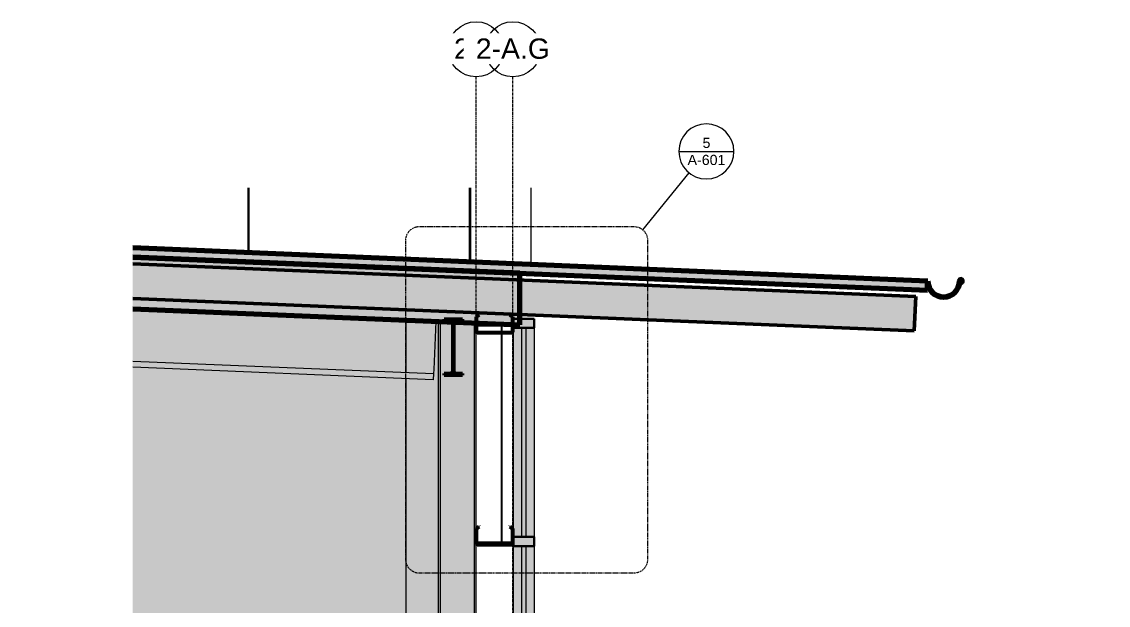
# Model space of a CAD drawing. Header units: inches. Extents: x 22688 to 23349, y -62 to 513.
# Drawn here: x 22688.3 to 22925, y 83.1 to 210.2 of the extents above; entities that cross this region are included whole.
import ezdxf

# ---------------------------------------------------------------- set-up
doc = ezdxf.new("R2010")
doc.units = ezdxf.units.IN
doc.header["$MEASUREMENT"] = 0
for name, pattern in [('Dash Dot 3_16_', [0.3125, 0.1875, -0.0625, 0, -0.0625]), ('Grid Line 1_2_', [0.875, 0.5, -0.125, 0.125, -0.125]), ('Grid Line 1_2__2_', [0.875, 0.5, -0.125, 0.125, -0.125])]:
    doc.linetypes.add(name, pattern=pattern)
for name, color, linetype, lineweight in [('A-ANNO-SYMB', 150, 'Continuous', 9), ('A-CLNG', 13, 'Continuous', 18), ('A-CLNG-PATT', 13, 'Continuous', 70), ('A-FLOR-LEVL', 51, 'Continuous', 9), ('A-GLAZ-CURT', 52, 'Continuous', 9), ('A-GLAZ-CWMG', 51, 'Continuous', 9), ('A-ROOF', 132, 'Continuous', 18), ('A-ROOF-MCUT', 132, 'Continuous', 70), ('A-ROOF-OTLN', 132, 'Continuous', 9), ('A-WALL-PATT', 111, 'Continuous', 18), ('I-WALL', 2, 'Continuous', 18), ('L-SITE-WALL', 31, 'Continuous', 18), ('S-BEAM', 12, 'Continuous', 9), ('S-COLS', 52, 'Continuous', 9), ('S-GRID', 1, 'Continuous', 9), ('S-GRID-IDEN', 1, 'Continuous', 9)]:
    doc.layers.add(name, color=color, linetype=linetype, lineweight=lineweight)
doc.styles.add('Arial', font='arial.ttf', dxfattribs={"height": 2.950599})
doc.styles.add('Arial_1', font='arial.ttf', dxfattribs={"height": 2.212949})
doc.styles.add('Arial_2', font='arial.ttf', dxfattribs={"height": 4.425898})
pattern_1 = [(45, (22007.282, 102), (-2.375879, 2.375879), []), (45, (22007.282, 105.6), (-2.375879, 2.375879), [])]
pattern_2 = [(0, (22785.99, 0.75), (-193, 193), [48, -145]), (90, (22785.99, 0.75), (-193, 1e-14), [96.25, -96.75]), (180, (22833.99, 97), (-193, 193), [48, -145]), (90, (22833.99, 0.75), (-193, 1e-14), [96.25, -96.75]), (180, (22833.99, 97.25), (-193, 193), [48, -145]), (90, (22833.99, 97.25), (-193, 1e-14), [96.25, -96.75]), (0, (22785.99, 193.5), (-193, 193), [48, -145]), (90, (22785.99, 97.25), (-193, 1e-14), [96.25, -96.75]), (0, (22834.24, 48.75), (-193, 193), [48, -145]), (90, (22834.24, 0.5), (-193, 1e-14), [48.25, -144.75]), (90, (22882.24, 0.5), (-193, 1e-14), [48.25, -144.75]), (0, (22834.24, 145.25), (-193, 193), [48, -145]), (90, (22834.24, 49), (-193, 1e-14), [96.25, -96.75]), (180, (22882.24, 49), (-193, 193), [48, -145]), (90, (22882.24, 49), (-193, 1e-14), [96.25, -96.75]), (90, (22834.24, 145.5), (-193, 1e-14), [48, -145]), (180, (22882.24, 145.5), (-193, 193), [48, -145]), (90, (22882.24, 145.5), (-193, 1e-14), [48, -145]), (0, (22882.49, 0.75), (-193, 193), [48, -145]), (90, (22882.49, 0.75), (-193, 1e-14), [96.25, -96.75]), (180, (22930.49, 97), (-193, 193), [48, -145]), (90, (22930.49, 0.75), (-193, 1e-14), [96.25, -96.75]), (180, (22930.49, 97.25), (-193, 193), [48, -145]), (90, (22930.49, 97.25), (-193, 1e-14), [96.25, -96.75]), (180, (22930.49, 193.5), (-193, 193), [48, -145]), (90, (22882.49, 97.25), (-193, 1e-14), [96.25, -96.75]), (0, (22930.74, 48.75), (-193, 193), [48, -145]), (90, (22930.74, 0.5), (-193, 1e-14), [48.25, -144.75]), (90, (22978.74, 0.5), (-193, 1e-14), [48.25, -144.75]), (0, (22930.74, 145.25), (-193, 193), [48, -145]), (90, (22930.74, 49), (-193, 1e-14), [96.25, -96.75]), (180, (22978.74, 49), (-193, 193), [48, -145]), (90, (22978.74, 49), (-193, 1e-14), [96.25, -96.75]), (90, (22930.74, 145.5), (-193, 1e-14), [48, -145]), (180, (22978.74, 145.5), (-193, 193), [48, -145]), (90, (22978.74, 145.5), (-193, 1e-14), [48, -145])]

# ---------------------------------------------------------------- blocks, each defined once
blk = doc.blocks.new('Level - Level Head - Circle-2773-Section 1 - Callout 2')
at = {"layer": 'A-FLOR-LEVL'}
h = blk.add_hatch(color=256, dxfattribs=at)
edge = h.paths.add_edge_path(flags=0)
edge.add_line((22921.98, 0), (22918.98, 0))
edge.add_arc((22921.98, 0), 3, 90, 180, ccw=False)
edge.add_line((22921.98, 3), (22921.98, 0))
h = blk.add_hatch(color=256, dxfattribs=at)
edge = h.paths.add_edge_path(flags=0)
edge.add_line((22921.98, -3), (22921.98, 0))
edge.add_line((22921.98, 0), (22924.98, 0))
edge.add_arc((22921.98, 0), 3, 270, 360, ccw=False)
at = {"layer": 'A-FLOR-LEVL', "color": 250}
blk.add_circle((22921.98, 0), 3, dxfattribs=at)
blk = doc.blocks.new('Locker Rooms and Restrooms_rvt-1-Section 1 - Callout 2')
at = {"layer": 'I-WALL'}
h = blk.add_hatch(color=254, dxfattribs=at)
h.paths.add_polyline_path([(22787.41, 144), (22795.19, 144), (22795.19, 144.25), (22787.41, 144.57), (22787.41, 144.18)], flags=0)
h.paths.add_polyline_path([(22795.3, 144), (22795.43, 144), (22795.43, 144.24), (22795.3, 144.24), (22795.3, 144.18)], flags=0)
at = {"color": 90, "lineweight": 5}
blk.add_blockref('Level - Level Head - Circle-2773-Section 1 - Callout 2', (0, 0), dxfattribs=at)
at = {"layer": 'A-FLOR-LEVL', "insert": (22916.14, 3.73), "char_height": 2.951, "width": 15.876, "attachment_point": 3, "line_spacing_factor": 0.938532, "style": 'Arial', "bg_fill": 3, "box_fill_scale": 1.25, "bg_fill_color": 0, "bg_fill_transparency": 0}
blk.add_mtext('Level 1', dxfattribs=at)
at = {"layer": 'A-FLOR-LEVL', "insert": (22916.29, -0.78), "char_height": 2.951, "width": 12.492, "attachment_point": 3, "line_spacing_factor": 0.938532, "style": 'Arial', "bg_fill": 3, "box_fill_scale": 1.25, "bg_fill_color": 0, "bg_fill_transparency": 0}
blk.add_mtext('0\' - 0"', dxfattribs=at)
at = {"layer": 'A-FLOR-LEVL', "linetype": 'Grid Line 1_2__2_'}
blk.add_line((22688.33, 0), (22918.98, 0), dxfattribs=at)
blk = doc.blocks.new('W-Wide Flange-Column - B2_F-1278758-Section 1 - Callout 2')
at = {"layer": 'S-COLS'}
for points in [[(22779.49, 0), (22779.49, 144.9), (22779.05, 144.92), (22779.05, 0)], [(22780.18, 0), (22780.18, 144.87), (22779.49, 144.9), (22779.49, 0), (22780, 0)], [(22786.18, 0), (22786.18, 144.62), (22782.48, 144.78), (22782.46, 144.75), (22782.42, 144.55), (22782.42, 134.1), (22782.46, 133.9), (22782.57, 133.73), (22782.74, 133.62), (22782.95, 133.58), (22784.31, 133.58), (22784.31, 133.23), (22780.3, 133.23), (22780.3, 133.58), (22781.66, 133.58), (22781.86, 133.62), (22782.03, 133.73), (22782.15, 133.9), (22782.19, 134.1), (22782.19, 144.55), (22782.15, 144.75), (22782.12, 144.79), (22780.18, 144.87), (22780.18, 0)], [(22786.18, 0), (22786.87, 0), (22786.87, 144.59), (22786.18, 144.62), (22786.18, 4.51)], [(22787.3, 0), (22787.3, 144.58), (22786.87, 144.59), (22786.87, 0)]]:
    blk.add_hatch(color=256, dxfattribs=at).paths.add_polyline_path(points, flags=0)
for p, q in [((22779.05, 144.92), (22779.05, 0)), ((22779.49, 144.9), (22779.49, 0)), ((22786.87, 144.59), (22786.87, 0)), ((22787.3, 99.82), (22787.3, 142.63)), ((22787.3, 0), (22787.3, 96.51))]:
    blk.add_line(p, q, dxfattribs=at)
blk = doc.blocks.new('W-Wide Flange - 1_-3_ deep-1341322-Section 1 - Callout 2')
at = {"layer": 'S-BEAM'}
for points in [[(22778.05, 134.46), (22778.49, 144.94), (22772.05, 145.21), (22772.05, 134.71), (22778.04, 134.46)], [(22777.96, 132.21), (22778.01, 133.57), (22712.51, 136.3), (22712.51, 134.94), (22758.08, 133.04)], [(22778.01, 133.57), (22778.04, 134.46), (22772.05, 134.71), (22772.05, 133.82)]]:
    blk.add_hatch(color=256, dxfattribs=at).paths.add_polyline_path(points, flags=0)
for p, q in [((22778.49, 144.94), (22778.05, 134.46)), ((22712.51, 136.3), (22778.01, 133.57)), ((22777.96, 132.21), (22712.51, 134.94)), ((22778.01, 133.57), (22777.96, 132.21)), ((22778.05, 134.46), (22778.01, 133.57))]:
    blk.add_line(p, q, dxfattribs=at)
blk = doc.blocks.new('Girt_C - 8_D-1253506-Section 1 - Callout 2')
at = {"layer": 'S-BEAM'}
h = blk.add_hatch(dxfattribs=at)
h.set_pattern_fill('FP_1', color=256, style=0, pattern_type=2)
h.set_pattern_definition(pattern_1)
h.paths.add_polyline_path([(22795.12, 96.32), (22795.25, 96.38), (22795.3, 96.51), (22795.3, 99.82), (22794.73, 100.3), (22794.66, 100.22), (22795.19, 99.77), (22795.19, 96.5), (22795.17, 96.45), (22795.12, 96.43), (22787.49, 96.43), (22787.44, 96.45), (22787.41, 96.5), (22787.41, 99.77), (22787.95, 100.22), (22787.88, 100.3), (22787.3, 99.82), (22787.3, 96.51), (22787.36, 96.38), (22787.49, 96.32)], flags=0)
at = {"layer": 'S-BEAM', "lineweight": 50}
for p, q in [((22787.88, 100.3), (22787.3, 99.82)), ((22787.3, 99.82), (22787.3, 96.51)), ((22787.41, 99.77), (22787.95, 100.22)), ((22787.41, 96.5), (22787.41, 99.77)), ((22787.95, 100.22), (22787.88, 100.3)), ((22794.73, 100.3), (22794.66, 100.22)), ((22794.66, 100.22), (22795.19, 99.77)), ((22795.3, 99.82), (22794.73, 100.3)), ((22795.19, 99.77), (22795.19, 96.5)), ((22795.3, 96.51), (22795.3, 99.82)), ((22795.12, 96.43), (22787.49, 96.43)), ((22787.49, 96.32), (22795.12, 96.32))]:
    blk.add_line(p, q, dxfattribs=at)
for centre, radius, start, end in [((22787.49, 96.51), 0.187, 180, 270), ((22787.49, 96.51), 0.0782, 183.0424, 270), ((22795.12, 96.51), 0.188, 270, 0), ((22795.12, 96.51), 0.0782, 270, 357.8773)]:
    blk.add_arc(centre, radius, start, end, dxfattribs=at)
blk = doc.blocks.new('System Panel - Exterior Glazing-827433-Section 1 - Callout 2')
at = {"layer": 'A-GLAZ-CURT', "transparency": 33554649}
blk.add_hatch(color=256, dxfattribs=at).paths.add_polyline_path([(22797.18, 2), (22798.18, 2), (22798.18, 96), (22797.18, 96), (22797.18, 4.51)], flags=0)
at = {"layer": 'A-GLAZ-CURT', "lineweight": 18}
for p, q in [((22797.18, 96), (22797.18, 2)), ((22798.18, 96), (22797.18, 96)), ((22798.18, 2), (22798.18, 96)), ((22797.18, 2), (22798.18, 2))]:
    blk.add_line(p, q, dxfattribs=at)
at = {"layer": 'A-GLAZ-CURT'}
for p, q in [((22797.18, 96), (22797.18, 2)), ((22798.18, 96), (22797.18, 96)), ((22798.18, 2), (22798.18, 96)), ((22797.18, 2), (22798.18, 2))]:
    blk.add_line(p, q, dxfattribs=at)
blk = doc.blocks.new('System Panel - Exterior Glazing-1142338-Section 1 - Callout 2')
at = {"layer": 'A-GLAZ-CURT', "transparency": 33554649}
blk.add_hatch(color=256, dxfattribs=at).paths.add_polyline_path([(22797.18, 98), (22798.18, 98), (22798.18, 143.5), (22797.18, 143.5), (22797.18, 101.35)], flags=0)
at = {"layer": 'A-GLAZ-CURT', "lineweight": 18}
for p, q in [((22797.18, 143.5), (22797.18, 98)), ((22798.18, 143.5), (22797.18, 143.5)), ((22798.18, 98), (22798.18, 143.5)), ((22797.18, 98), (22798.18, 98))]:
    blk.add_line(p, q, dxfattribs=at)
at = {"layer": 'A-GLAZ-CURT'}
for p, q in [((22797.18, 143.5), (22797.18, 98)), ((22798.18, 143.5), (22797.18, 143.5)), ((22798.18, 98), (22798.18, 143.5)), ((22797.18, 98), (22798.18, 98))]:
    blk.add_line(p, q, dxfattribs=at)
blk = doc.blocks.new('Rectangular Mullion - Exterior 2_ x 4_5_-769201-Section 1 - Callout 2')
at = {"layer": 'A-GLAZ-CWMG'}
blk.add_hatch(color=256, dxfattribs=at).paths.add_polyline_path([(22795.43, 143.5), (22799.93, 143.5), (22799.93, 145.5), (22795.43, 145.5)], flags=0)
at = {"layer": 'A-GLAZ-CWMG', "lineweight": 30}
for p, q in [((22795.43, 145.5), (22795.43, 143.5)), ((22799.93, 145.5), (22795.43, 145.5)), ((22799.93, 143.5), (22799.93, 145.5)), ((22795.43, 143.5), (22799.93, 143.5))]:
    blk.add_line(p, q, dxfattribs=at)
blk = doc.blocks.new('Rectangular Mullion - Exterior 2_ x 4_5_-769423-Section 1 - Callout 2')
at = {"layer": 'A-GLAZ-CWMG'}
blk.add_hatch(color=256, dxfattribs=at).paths.add_polyline_path([(22795.43, 96), (22799.93, 96), (22799.93, 98), (22795.43, 98)], flags=0)
at = {"layer": 'A-GLAZ-CWMG', "lineweight": 30}
for p, q in [((22795.43, 98), (22795.43, 96)), ((22799.93, 98), (22795.43, 98)), ((22799.93, 96), (22799.93, 98)), ((22795.43, 96), (22799.93, 96))]:
    blk.add_line(p, q, dxfattribs=at)
blk = doc.blocks.new('Rectangular Mullion - Exterior 2_ x 4_5_-1115231-Section 1 - Callout 2')
at = {"layer": 'A-GLAZ-CWMG'}
h = blk.add_hatch(color=256, dxfattribs=at)
h.paths.add_polyline_path([(22797.18, 2), (22797.18, 96), (22795.43, 96), (22795.43, 2)], flags=0)
h.paths.add_polyline_path([(22798.18, 2), (22799.93, 2), (22799.93, 96), (22798.18, 96), (22798.18, 4.51)], flags=0)
blk.add_hatch(color=256, dxfattribs=at).paths.add_polyline_path([(22798.18, 2), (22798.18, 96), (22797.18, 96), (22797.18, 2)], flags=0)
for p, q in [((22795.43, 96), (22797.18, 96)), ((22795.43, 2), (22795.43, 96)), ((22797.18, 96), (22798.18, 96)), ((22798.18, 96), (22799.93, 96)), ((22799.93, 96), (22799.93, 2)), ((22797.18, 2), (22795.43, 2)), ((22798.18, 2), (22797.18, 2)), ((22799.93, 2), (22798.18, 2))]:
    blk.add_line(p, q, dxfattribs=at)
blk = doc.blocks.new('Rectangular Mullion - Exterior 2_ x 4_5_-1142334-Section 1 - Callout 2')
at = {"layer": 'A-GLAZ-CWMG'}
h = blk.add_hatch(color=256, dxfattribs=at)
h.paths.add_polyline_path([(22797.18, 98), (22797.18, 143.5), (22795.43, 143.5), (22795.43, 98)], flags=0)
h.paths.add_polyline_path([(22798.18, 98), (22799.93, 98), (22799.93, 143.5), (22798.18, 143.5), (22798.18, 101.35)], flags=0)
blk.add_hatch(color=256, dxfattribs=at).paths.add_polyline_path([(22798.18, 98), (22798.18, 143.5), (22797.18, 143.5), (22797.18, 98)], flags=0)
for p, q in [((22795.43, 143.5), (22797.18, 143.5)), ((22795.43, 98), (22795.43, 143.5)), ((22797.18, 143.5), (22798.18, 143.5)), ((22798.18, 143.5), (22799.93, 143.5)), ((22799.93, 143.5), (22799.93, 98)), ((22797.18, 98), (22795.43, 98)), ((22798.18, 98), (22797.18, 98)), ((22799.93, 98), (22798.18, 98))]:
    blk.add_line(p, q, dxfattribs=at)
blk = doc.blocks.new('W-Wide Flange - W12X19-1278585-Section 1 - Callout 2')
at = {"layer": 'S-BEAM'}
h = blk.add_hatch(dxfattribs=at)
h.set_pattern_fill('FP_1', color=256, style=0, pattern_type=2)
h.set_pattern_definition(pattern_1)
h.paths.add_polyline_path([(22780.3, 133.23), (22784.31, 133.23), (22784.31, 133.58), (22782.95, 133.58), (22782.74, 133.62), (22782.57, 133.73), (22782.46, 133.9), (22782.42, 134.1), (22782.42, 144.55), (22782.46, 144.75), (22782.57, 144.92), (22782.74, 145.04), (22782.95, 145.08), (22784.31, 145.08), (22784.31, 145.43), (22780.3, 145.43), (22780.3, 145.08), (22781.66, 145.08), (22781.86, 145.04), (22782.03, 144.92), (22782.15, 144.75), (22782.19, 144.55), (22782.19, 134.1), (22782.15, 133.9), (22782.03, 133.73), (22781.86, 133.62), (22781.66, 133.58), (22780.3, 133.58)], flags=0)
at = {"layer": 'S-BEAM', "lineweight": 50}
for p, q in [((22784.31, 145.43), (22780.3, 145.43)), ((22780.3, 145.43), (22780.3, 145.08)), ((22780.3, 145.08), (22781.66, 145.08)), ((22782.19, 144.55), (22782.19, 134.1)), ((22782.42, 134.1), (22782.42, 144.55)), ((22782.95, 145.08), (22784.31, 145.08)), ((22784.31, 145.08), (22784.31, 145.43)), ((22781.66, 133.58), (22780.3, 133.58)), ((22780.3, 133.58), (22780.3, 133.23)), ((22780.3, 133.23), (22784.31, 133.23)), ((22784.31, 133.58), (22782.95, 133.58)), ((22784.31, 133.23), (22784.31, 133.58))]:
    blk.add_line(p, q, dxfattribs=at)
for centre, start, end in [((22781.66, 144.55), 0, 90), ((22782.95, 144.55), 90, 180), ((22781.66, 134.1), 270, 0), ((22782.95, 134.1), 180, 270)]:
    blk.add_arc(centre, 0.525, start, end, dxfattribs=at)
blk = doc.blocks.new('Dimension Lumber - 5_5 x 7_5 Glulam-1166127-Section 1 - Callout 2')
at = {"layer": 'S-BEAM'}
blk.add_hatch(color=256, dxfattribs=at).paths.add_polyline_path([(22882.73, 142.86), (22883.04, 150.35), (22712.51, 157.46), (22712.51, 149.95), (22849.23, 144.25)], flags=0)
at = {"layer": 'S-BEAM', "lineweight": 50}
for p, q in [((22883.04, 150.35), (22712.51, 157.46)), ((22712.51, 149.95), (22882.73, 142.86)), ((22882.73, 142.86), (22883.04, 150.35))]:
    blk.add_line(p, q, dxfattribs=at)
blk = doc.blocks.new('Girt_C - 8_D-1253543-Section 1 - Callout 2')
at = {"layer": 'S-BEAM'}
blk.add_hatch(color=256, dxfattribs=at).paths.add_polyline_path([(22795.12, 142.44), (22795.25, 142.49), (22795.3, 142.63), (22795.3, 145.94), (22794.73, 146.42), (22794.66, 146.34), (22795.19, 145.89), (22795.19, 142.62), (22795.17, 142.57), (22795.12, 142.55), (22787.49, 142.55), (22787.44, 142.57), (22787.41, 142.62), (22787.41, 145.89), (22787.95, 146.34), (22787.88, 146.42), (22787.3, 145.94), (22787.3, 142.63), (22787.36, 142.49), (22787.49, 142.44), (22792.26, 142.44)], flags=0)
at = {"layer": 'S-BEAM', "lineweight": 50}
for p, q in [((22787.88, 146.42), (22787.3, 145.94)), ((22787.3, 145.94), (22787.3, 142.63)), ((22787.41, 145.89), (22787.95, 146.34)), ((22787.41, 142.62), (22787.41, 145.89)), ((22787.95, 146.34), (22787.88, 146.42)), ((22794.73, 146.42), (22794.66, 146.34)), ((22794.66, 146.34), (22795.19, 145.89)), ((22795.3, 145.94), (22794.73, 146.42)), ((22795.19, 145.89), (22795.19, 142.62)), ((22795.3, 142.63), (22795.3, 145.94)), ((22795.12, 142.55), (22787.49, 142.55)), ((22787.49, 142.44), (22795.12, 142.44))]:
    blk.add_line(p, q, dxfattribs=at)
for centre, radius, start, end in [((22787.49, 142.63), 0.187, 180, 270), ((22787.49, 142.63), 0.0782, 183.0424, 270), ((22795.12, 142.63), 0.188, 270, 0), ((22795.12, 142.63), 0.0782, 270, 357.8773)]:
    blk.add_arc(centre, radius, start, end, dxfattribs=at)
blk = doc.blocks.new('Detail View - Callout Head-19020-Section 1 - Callout 2')
at = {"layer": 'A-ANNO-SYMB'}
blk.add_line((22831.44, 181.94), (22843.44, 181.94), dxfattribs=at)
for start, end in [(0, 180), (180, 360)]:
    blk.add_arc((22837.44, 181.94), 6, start, end, dxfattribs=at)
blk = doc.blocks.new('Grid - Grid Head - Circle-14747-Section 1 - Callout 2')
at = {"layer": 'S-GRID-IDEN'}
blk.add_circle((22787.3, 204.17), 6, dxfattribs=at)

msp = doc.modelspace()

# ---------------------------------------------------------------- hatches: boundary and pattern name
at = {"layer": 'A-CLNG-PATT', "lineweight": 9}
h = msp.add_hatch(dxfattribs=at)
h.set_pattern_fill('FP_5', color=256, style=0, pattern_type=2)
h.set_pattern_definition([(161.57, (22007.402, 102.12), (-0.9603837, -0.00039918), [0, -6.83, 0.758, 0]), (18.43, (22007.162, 102.12), (-0.9603837, 0.00039918), [0, -6.83, 0.758, 0]), (108.43, (22007.402, 102.12), (0.47951018, -2.4005264), [2.276, -5.312]), (71.57, (22007.162, 102.12), (0.47951018, 2.4005264), [2.276, -5.312])])
h.paths.add_polyline_path([(22796.80281, 144.18034), (22796.80281, 155.4401), (22712.50852, 158.95236), (22712.50852, 147.6926), (22792.26127, 144.36957)], flags=0)
at = {"layer": 'A-ROOF'}
msp.add_hatch(color=256, dxfattribs=at).paths.add_polyline_path([(22885.61531, 151.72656), (22885.61531, 153.72829), (22712.50852, 160.94108), (22712.50852, 158.93934), (22883.40727, 151.81856)], flags=0)
at = {"layer": 'A-ROOF-OTLN'}
msp.add_hatch(color=256, dxfattribs=at).paths.add_polyline_path([(22889.11531, 150.22829), (22889.72308, 150.28147), (22890.31238, 150.43937), (22890.86531, 150.69721), (22891.36507, 151.04714), (22891.79647, 151.47854), (22892.1464, 151.97829), (22892.40423, 152.53122), (22892.56214, 153.12053), (22892.61531, 153.72829), (22892.66756, 153.87898), (22892.80188, 153.96497), (22892.9606, 153.94935), (22893.07558, 153.83882), (22893.09745, 153.68084), (22893.01682, 153.54323), (22892.86831, 153.48508), (22892.71568, 153.53135), (22892.67105, 153.48672), (22892.82113, 153.42471), (22892.98181, 153.44825), (22893.1096, 153.55566), (22893.16359, 153.7032), (22893.13347, 153.86278), (22893.02593, 153.98445), (22892.87127, 154.03394), (22892.71307, 153.9973), (22892.59591, 153.88486), (22892.55281, 153.72829), (22892.50059, 153.13138), (22892.3455, 152.5526), (22892.09227, 152.00954), (22891.74859, 151.51871), (22891.32489, 151.09502), (22890.83406, 150.75133), (22890.291, 150.4981), (22889.71223, 150.34302), (22889.1039, 150.29179), (22888.51839, 150.34302), (22887.93962, 150.4981), (22887.39656, 150.75133), (22886.90573, 151.09502), (22886.48203, 151.51871), (22886.13835, 152.00954), (22885.88512, 152.5526), (22885.73003, 153.13138), (22885.67781, 153.72829), (22885.61531, 153.72829), (22885.66848, 153.12053), (22885.82639, 152.53122), (22886.08422, 151.97829), (22886.43415, 151.47854), (22886.86555, 151.04714), (22887.36531, 150.69721), (22887.91824, 150.43937), (22888.50754, 150.28147), (22889.1039, 150.22929)], flags=0)
h = msp.add_hatch(color=256, dxfattribs=at)
h.paths.add_polyline_path([(22889.11531, 150.29079), (22889.72308, 150.34593), (22889.90564, 150.39484), (22889.51199, 150.34302)], flags=0)
h.paths.add_polyline_path([(22889.11531, 150.29079), (22888.32498, 150.39484), (22888.56904, 150.33859), (22889.1039, 150.29179)], flags=0)
h.paths.add_polyline_path([(22888.31061, 150.33424), (22888.11517, 150.3866), (22888.20944, 150.34755)], flags=0)
h.paths.add_polyline_path([(22889.92001, 150.33424), (22890.02118, 150.34755), (22890.08145, 150.37749), (22889.95401, 150.34335)], flags=0)
h.paths.add_polyline_path([(22890.09759, 150.44628), (22890.31238, 150.50807), (22890.70339, 150.69721), (22890.22271, 150.4981)], flags=0)
h.paths.add_polyline_path([(22888.13303, 150.44628), (22887.39656, 150.75133), (22887.93962, 150.4981)], flags=0)
h.paths.add_polyline_path([(22887.39656, 150.75133), (22886.76414, 151.23661), (22886.94738, 151.06585), (22887.36531, 150.77321)], flags=0)
h.paths.add_polyline_path([(22890.83406, 150.75133), (22891.36507, 151.13519), (22891.46648, 151.23661), (22890.86531, 150.77531)], flags=0)
h.paths.add_polyline_path([(22886.72139, 151.1913), (22886.57832, 151.33437), (22886.64044, 151.25342)], flags=0)
h.paths.add_polyline_path([(22891.50923, 151.1913), (22891.59018, 151.25342), (22891.62741, 151.30948), (22891.58077, 151.26284)], flags=0)
h.paths.add_polyline_path([(22892.09227, 152.00954), (22892.3455, 152.5526), (22892.39733, 152.74602), (22892.1464, 152.14022)], flags=0)
h.paths.add_polyline_path([(22891.607, 151.37712), (22891.74859, 151.51871), (22892.06829, 151.97829), (22891.68482, 151.47854)], flags=0)
h.paths.add_polyline_path([(22886.13835, 152.00954), (22885.83329, 152.74602), (22885.9066, 152.50652), (22886.08422, 152.12562)], flags=0)
h.paths.add_polyline_path([(22886.62362, 151.37712), (22886.16023, 151.97829), (22886.52221, 151.47854)], flags=0)
h.paths.add_polyline_path([(22885.77362, 152.72816), (22885.73003, 152.85688), (22885.73457, 152.82243)], flags=0)
h.paths.add_polyline_path([(22892.457, 152.72816), (22892.50059, 152.85688), (22892.50026, 152.88959), (22892.476, 152.79906)], flags=0)
h.paths.add_polyline_path([(22892.44876, 152.93796), (22892.50059, 153.13138), (22892.53008, 153.55566), (22892.4728, 153.12053)], flags=0)
h.paths.add_polyline_path([(22885.78186, 152.93796), (22885.67781, 153.72829), (22885.73294, 153.12053)], flags=0)
h.paths.add_polyline_path([(22892.89141, 153.42414), (22892.89142, 153.435), (22892.86831, 153.42462)], flags=0)
h.paths.add_polyline_path([(22892.98831, 153.45354), (22893.03616, 153.47911), (22893.02398, 153.48254), (22893.01682, 153.47672)], flags=0)
h.paths.add_polyline_path([(22893.11113, 153.55984), (22893.13544, 153.59791), (22893.12403, 153.59509)], flags=0)
h.paths.add_polyline_path([(22893.16174, 153.713), (22893.16359, 153.75136), (22893.15612, 153.74279)], flags=0)
h.paths.add_polyline_path([(22893.12724, 153.86983), (22893.11407, 153.89673), (22893.11136, 153.8878)], flags=0)
h.paths.add_polyline_path([(22893.01805, 153.98697), (22892.9606, 154.01408), (22892.92552, 154.02682), (22892.92299, 154.01739), (22893.00061, 153.99255)], flags=0)
at = {"layer": 'A-WALL-PATT', "lineweight": 9}
h = msp.add_hatch(dxfattribs=at)
h.set_pattern_fill('FP_4', color=256, style=0, pattern_type=2)
h.set_pattern_definition(pattern_2)
h.paths.add_polyline_path([(22797.17781, 157.6209), (22797.17781, 173.98369), (22712.50852, 173.98369), (22712.50852, 161.13311), (22796.80281, 157.63646)], flags=0)
h = msp.add_hatch(dxfattribs=at)
h.set_pattern_fill('FP_4', color=256, style=0, pattern_type=2)
h.set_pattern_definition(pattern_2)
h.paths.add_polyline_path([(22799.17781, 157.5), (22799.17781, 173.98369), (22797.17781, 173.98369), (22797.17781, 157.5)], flags=0)
h = msp.add_hatch(dxfattribs=at)
h.set_pattern_fill('FP_2', color=256, style=0, pattern_type=2)
h.set_pattern_definition([(90, (22639.43, -191.25), (-193, -193), [48, -145]), (180, (22639.43, -191.25), (-2e-14, -193), [96.25, -96.75]), (270, (22543.18, -143.25), (-193, -193), [48, -145]), (180, (22639.43, -143.25), (-2e-14, -193), [96.25, -96.75]), (270, (22542.93, -143.25), (-193, -193), [48, -145]), (180, (22542.93, -143.25), (-2e-14, -193), [96.25, -96.75]), (90, (22446.68, -191.25), (-193, -193), [48, -145]), (180, (22542.93, -191.25), (-2e-14, -193), [96.25, -96.75]), (90, (22591.43, -143), (-193, -193), [48, -145]), (180, (22639.68, -143), (-2e-14, -193), [48.25, -144.75]), (180, (22639.68, -95), (-2e-14, -193), [48.25, -144.75]), (90, (22494.93, -143), (-193, -193), [48, -145]), (180, (22591.18, -143), (-2e-14, -193), [96.25, -96.75]), (270, (22591.18, -95), (-193, -193), [48, -145]), (180, (22591.18, -95), (-2e-14, -193), [96.25, -96.75]), (180, (22494.68, -143), (-2e-14, -193), [48, -145]), (270, (22494.68, -95), (-193, -193), [48, -145]), (180, (22494.68, -95), (-2e-14, -193), [48, -145]), (90, (22639.43, -94.75), (-193, -193), [48, -145]), (180, (22639.43, -94.75), (-2e-14, -193), [96.25, -96.75]), (270, (22543.18, -46.75), (-193, -193), [48, -145]), (180, (22639.43, -46.75), (-2e-14, -193), [96.25, -96.75]), (270, (22542.93, -46.75), (-193, -193), [48, -145]), (180, (22542.93, -46.75), (-2e-14, -193), [96.25, -96.75]), (270, (22446.68, -46.75), (-193, -193), [48, -145]), (180, (22542.93, -94.75), (-2e-14, -193), [96.25, -96.75]), (90, (22591.43, -46.5), (-193, -193), [48, -145]), (180, (22639.68, -46.5), (-2e-14, -193), [48.25, -144.75]), (180, (22639.68, 1.5), (-2e-14, -193), [48.25, -144.75]), (90, (22494.93, -46.5), (-193, -193), [48, -145]), (180, (22591.18, -46.5), (-2e-14, -193), [96.25, -96.75]), (270, (22591.18, 1.5), (-193, -193), [48, -145]), (180, (22591.18, 1.5), (-2e-14, -193), [96.25, -96.75]), (180, (22494.68, -46.5), (-2e-14, -193), [48, -145]), (270, (22494.68, 1.5), (-193, -193), [48, -145]), (180, (22494.68, 1.5), (-2e-14, -193), [48, -145])])
h.paths.add_polyline_path([(22797.05281, 146.25), (22797.05281, 146.42708), (22796.80281, 146.4375), (22796.80281, 146.25), (22796.90554, 146.25)], flags=0)
h.paths.add_polyline_path([(22797.05281, 153.93359), (22797.05281, 155.41666), (22796.80281, 155.42708), (22796.80281, 153.94401)], flags=0)
h.paths.add_polyline_path([(22797.05281, 157.4184), (22797.05281, 157.62609), (22712.50852, 161.13311), (22712.50852, 160.94108), (22796.80281, 157.42882)], flags=0)
h = msp.add_hatch(dxfattribs=at)
h.set_pattern_fill('FP_3', color=256, style=0, pattern_type=2)
h.set_pattern_definition([(90, (22744.33, 241.5), (-193, -193), [48, -145]), (180, (22744.33, 241.5), (-2e-14, -193), [96.25, -96.75]), (270, (22648.08, 289.5), (-193, -193), [48, -145]), (180, (22744.33, 289.5), (-2e-14, -193), [96.25, -96.75]), (270, (22647.83, 289.5), (-193, -193), [48, -145]), (180, (22647.83, 289.5), (-2e-14, -193), [96.25, -96.75]), (90, (22551.58, 241.5), (-193, -193), [48, -145]), (180, (22647.83, 241.5), (-2e-14, -193), [96.25, -96.75]), (90, (22696.33, 289.75), (-193, -193), [48, -145]), (180, (22744.58, 289.75), (-2e-14, -193), [48.25, -144.75]), (180, (22744.58, 337.75), (-2e-14, -193), [48.25, -144.75]), (90, (22599.83, 289.75), (-193, -193), [48, -145]), (180, (22696.08, 289.75), (-2e-14, -193), [96.25, -96.75]), (270, (22696.08, 337.75), (-193, -193), [48, -145]), (180, (22696.08, 337.75), (-2e-14, -193), [96.25, -96.75]), (180, (22599.58, 289.75), (-2e-14, -193), [48, -145]), (270, (22599.58, 337.75), (-193, -193), [48, -145]), (180, (22599.58, 337.75), (-2e-14, -193), [48, -145]), (90, (22744.33, 338), (-193, -193), [48, -145]), (180, (22744.33, 338), (-2e-14, -193), [96.25, -96.75]), (270, (22648.08, 386), (-193, -193), [48, -145]), (180, (22744.33, 386), (-2e-14, -193), [96.25, -96.75]), (270, (22647.83, 386), (-193, -193), [48, -145]), (180, (22647.83, 386), (-2e-14, -193), [96.25, -96.75]), (270, (22551.58, 386), (-193, -193), [48, -145]), (180, (22647.83, 338), (-2e-14, -193), [96.25, -96.75]), (90, (22696.33, 386.25), (-193, -193), [48, -145]), (180, (22744.58, 386.25), (-2e-14, -193), [48.25, -144.75]), (180, (22744.58, 434.25), (-2e-14, -193), [48.25, -144.75]), (90, (22599.83, 386.25), (-193, -193), [48, -145]), (180, (22696.08, 386.25), (-2e-14, -193), [96.25, -96.75]), (270, (22696.08, 434.25), (-193, -193), [48, -145]), (180, (22696.08, 434.25), (-2e-14, -193), [96.25, -96.75]), (180, (22599.58, 386.25), (-2e-14, -193), [48, -145]), (270, (22599.58, 434.25), (-193, -193), [48, -145]), (180, (22599.58, 434.25), (-2e-14, -193), [48, -145])])
h.paths.add_polyline_path([(22790.80281, 0), (22795.42781, 0), (22795.42781, 144), (22795.30281, 144), (22795.30162, 142.62213), (22795.24789, 142.49242), (22795.11531, 142.4375), (22787.49025, 142.43752), (22787.35773, 142.49242), (22787.30281, 142.6209), (22787.30281, 99.82031), (22787.87843, 100.30332), (22787.94874, 100.21953), (22787.41219, 99.76931), (22787.41219, 96.50372), (22787.43646, 96.45114), (22787.49031, 96.42969), (22795.11534, 96.42969), (22795.16957, 96.45156), (22795.19344, 96.50781), (22795.19344, 99.76931), (22794.65797, 100.21862), (22794.72828, 100.3024), (22795.30281, 99.82031), (22795.30162, 96.50494), (22795.24789, 96.37523), (22795.11531, 96.32031), (22787.49025, 96.32034), (22787.35773, 96.37523), (22787.30281, 96.50372), (22787.30281, 0)], flags=0)
h.paths.add_polyline_path([(22792.26127, 142.54688), (22795.11534, 142.54688), (22795.16957, 142.56875), (22795.19344, 142.625), (22795.19344, 144), (22787.41219, 144), (22787.41219, 142.6209), (22787.43646, 142.56832), (22787.49031, 142.54688)], flags=0)
at = {"layer": 'I-WALL', "lineweight": 5}
h = msp.add_hatch(color=256, dxfattribs=at)
h.paths.add_polyline_path([(22772.05281, 0), (22772.05281, 132.45573), (22712.50852, 134.93675), (22712.50852, 0), (22758.08152, 0)], flags=0)
h.paths.add_polyline_path([(22772.05281, 133.81691), (22772.05281, 145.21159), (22712.50852, 147.6926), (22712.50852, 136.29793), (22760.11106, 134.31449)], flags=0)
msp.add_hatch(color=256, dxfattribs=at).paths.add_polyline_path([(22779.05281, 0), (22779.05281, 144.91992), (22778.48752, 144.94348), (22777.95695, 132.20973), (22772.05281, 132.45573), (22772.05281, 0)], flags=0)

# ---------------------------------------------------------------- linework, layer by layer
at = {"layer": 'A-ANNO-SYMB'}
msp.add_line((22823.59463, 164.85438), (22833.66175, 177.27526), dxfattribs=at)
at = {"layer": 'A-ANNO-SYMB', "linetype": 'Dash Dot 3_16_'}
for p, q in [((22821.70566, 165.52375), (22774.90438, 165.52375)), ((22771.90438, 162.52375), (22771.90438, 93.18534)), ((22824.70566, 93.18534), (22824.70566, 162.52375)), ((22774.90438, 90.18534), (22821.70566, 90.18534))]:
    msp.add_line(p, q, dxfattribs=at)
for centre, start, end in [((22774.90438, 162.52375), 90, 180), ((22821.70566, 162.52375), 0, 90), ((22774.90438, 93.18534), 180, 270), ((22821.70566, 93.18534), 270, 0)]:
    msp.add_arc(centre, 3, start, end, dxfattribs=at)
at = {"layer": 'A-CLNG', "lineweight": 70}
for p, q in [((22796.80281, 155.4401), (22712.50852, 158.95236)), ((22796.80281, 144.18034), (22796.80281, 155.4401)), ((22712.50852, 147.6926), (22796.80281, 144.18034))]:
    msp.add_line(p, q, dxfattribs=at)
at = {"layer": 'A-ROOF', "lineweight": 70}
for p, q in [((22885.61531, 153.72829), (22712.50852, 160.94108)), ((22712.50852, 158.93934), (22885.61531, 151.72656)), ((22885.61531, 151.72656), (22885.61531, 153.72829))]:
    msp.add_line(p, q, dxfattribs=at)
at = {"layer": 'A-ROOF-MCUT'}
for p, q in [((22885.67781, 153.72829), (22885.61531, 153.72829)), ((22892.71568, 153.53135), (22892.67105, 153.48672))]:
    msp.add_line(p, q, dxfattribs=at)
for centre, radius, start, end in [((22892.85871, 153.72829), 0.3059, 232.1590092, 180), ((22892.85871, 153.72829), 0.2434, 234.0109671, 180), ((22889.11531, 153.72829), 3.5, 180, 360), ((22889.11531, 153.72829), 3.4375, 180, 0)]:
    msp.add_arc(centre, radius, start, end, dxfattribs=at)
at = {"layer": 'A-ROOF-OTLN'}
for centre, radius, start, end in [((22892.85871, 153.72829), 0.3059, 88.8448897, 180), ((22892.85871, 153.72829), 0.3059, 58.3546444, 85.8701952), ((22892.85871, 153.72829), 0.3059, 27.7847766, 55.0500019), ((22892.85871, 153.72829), 0.3059, 357.1090072, 24.3742326), ((22889.11531, 153.72829), 3.4375, 180, 193.3248448), ((22889.11531, 153.72829), 3.5, 193.3248448, 196.6751552), ((22889.11531, 153.72829), 3.4375, 196.6751552, 223.3248448), ((22889.11531, 153.72829), 3.4375, 316.6751552, 343.3248448), ((22889.11531, 153.72829), 3.4375, 346.6751552, 0), ((22889.11531, 153.72829), 3.5, 343.3248448, 346.6751552), ((22892.85871, 153.72829), 0.3059, 232.1590092, 323.3141194), ((22892.85871, 153.72829), 0.3059, 326.288814, 353.8043647), ((22889.11531, 153.72829), 3.5, 223.3248448, 226.6751552), ((22889.11531, 153.72829), 3.4375, 226.6751552, 253.3248448), ((22889.11531, 153.72829), 3.5, 253.3248448, 256.6751552), ((22889.11531, 153.72829), 3.4375, 256.6751552, 283.3248448), ((22889.11531, 153.72829), 3.5, 283.3248448, 286.6751552), ((22889.11531, 153.72829), 3.4375, 286.6751552, 313.3248448), ((22889.11531, 153.72829), 3.5, 313.3248448, 316.6751552)]:
    msp.add_arc(centre, radius, start, end, dxfattribs=at)
at = {"layer": 'I-WALL'}
for p, q in [((22772.05281, 133.81691), (22772.05281, 145.21159)), ((22772.05281, 0), (22772.05281, 132.45573))]:
    msp.add_line(p, q, dxfattribs=at)
at = {"layer": 'L-SITE-WALL'}
for p, q in [((22799.17781, 173.98369), (22799.17781, 157.5)), ((22712.50852, 161.13311), (22797.17781, 157.6209)), ((22797.05281, 157.4184), (22797.05281, 157.62609)), ((22797.17781, 157.5), (22797.17781, 157.6209)), ((22797.17781, 157.5), (22799.17781, 157.5)), ((22797.05281, 153.93359), (22797.05281, 155.41666)), ((22796.80281, 146.25), (22797.05281, 146.25)), ((22797.05281, 146.25), (22797.05281, 146.42708)), ((22787.41219, 144), (22795.19344, 144)), ((22795.30281, 144), (22795.42781, 144))]:
    msp.add_line(p, q, dxfattribs=at)
at = {"layer": 'S-GRID', "linetype": 'Grid Line 1_2_'}
for p, q in [((22787.30281, -43.89114), (22787.30281, 198.16976)), ((22787.30281, -43.89114), (22787.30281, 198.16976)), ((22795.30281, -43.89114), (22795.30281, 198.16976)), ((22795.30281, -43.89114), (22795.30281, 198.16976))]:
    msp.add_line(p, q, dxfattribs=at)

# ---------------------------------------------------------------- block references
at = {"layer": 'A-ANNO-SYMB'}
msp.add_blockref('Detail View - Callout Head-19020-Section 1 - Callout 2', (0, 0), dxfattribs=at)
at = {"layer": 'A-GLAZ-CURT'}
for name in ['System Panel - Exterior Glazing-1142338-Section 1 - Callout 2', 'System Panel - Exterior Glazing-827433-Section 1 - Callout 2']:
    msp.add_blockref(name, (0, 0), dxfattribs=at)
at = {"layer": 'A-GLAZ-CWMG'}
for name in ['Rectangular Mullion - Exterior 2_ x 4_5_-769201-Section 1 - Callout 2', 'Rectangular Mullion - Exterior 2_ x 4_5_-1142334-Section 1 - Callout 2', 'Rectangular Mullion - Exterior 2_ x 4_5_-769423-Section 1 - Callout 2', 'Rectangular Mullion - Exterior 2_ x 4_5_-1115231-Section 1 - Callout 2']:
    msp.add_blockref(name, (0, 0), dxfattribs=at)
at = {"layer": 'S-BEAM'}
for name in ['Dimension Lumber - 5_5 x 7_5 Glulam-1166127-Section 1 - Callout 2', 'W-Wide Flange - 1_-3_ deep-1341322-Section 1 - Callout 2', 'W-Wide Flange - W12X19-1278585-Section 1 - Callout 2', 'Girt_C - 8_D-1253543-Section 1 - Callout 2', 'Girt_C - 8_D-1253506-Section 1 - Callout 2']:
    msp.add_blockref(name, (0, 0), dxfattribs=at)
at = {"layer": 'S-COLS'}
msp.add_blockref('W-Wide Flange-Column - B2_F-1278758-Section 1 - Callout 2', (0, 0), dxfattribs=at)
at = {"layer": 'S-GRID-IDEN'}
msp.add_blockref('Grid - Grid Head - Circle-14747-Section 1 - Callout 2', (0, 0), dxfattribs=at)

# ---------------------------------------------------------------- texts
at = {"layer": 'A-ANNO-SYMB', "attachment_point": 2, "line_spacing_factor": 0.938532, "style": 'Arial_1'}
for s, insert, char_height, width in [('5', (22837.47429, 184.91371), 2.21295, 2.052), ('A-601', (22837.47429, 181.19312), 2.212949, 9.828)]:
    msp.add_mtext(s, dxfattribs=dict(at, insert=insert, char_height=char_height, width=width))

# ---------------------------------------------------------------- next in the draw order: block references
at = {"lineweight": 5}
msp.add_blockref('Locker Rooms and Restrooms_rvt-1-Section 1 - Callout 2', (0, 0), dxfattribs=at)

# ---------------------------------------------------------------- next in the draw order: texts
at = {"layer": 'S-GRID-IDEN', "insert": (22787.30166, 206.52898), "char_height": 4.425898, "width": 10.638, "attachment_point": 2, "line_spacing_factor": 0.938532, "style": 'Arial_2', "bg_fill": 3, "box_fill_scale": 1.25, "bg_fill_color": 0, "bg_fill_transparency": 0}
msp.add_mtext('3-1', dxfattribs=at)

# ---------------------------------------------------------------- next in the draw order: block references
at = {"layer": 'S-GRID-IDEN'}
msp.add_blockref('Grid - Grid Head - Circle-14747-Section 1 - Callout 2', (8, 0), dxfattribs=at)

# ---------------------------------------------------------------- next in the draw order: texts
at = {"layer": 'S-GRID-IDEN', "insert": (22795.30166, 206.52898), "char_height": 4.425898, "width": 18.414, "attachment_point": 2, "line_spacing_factor": 0.938532, "style": 'Arial_2', "bg_fill": 3, "box_fill_scale": 1.25, "bg_fill_color": 0, "bg_fill_transparency": 0}
msp.add_mtext('3-1.G', dxfattribs=at)

# ---------------------------------------------------------------- next in the draw order: block references
at = {"layer": 'S-GRID-IDEN'}
msp.add_blockref('Grid - Grid Head - Circle-14747-Section 1 - Callout 2', (0, 0), dxfattribs=at)

# ---------------------------------------------------------------- next in the draw order: texts
at = {"layer": 'S-GRID-IDEN', "insert": (22787.30166, 206.52898), "char_height": 4.425898, "width": 11.448, "attachment_point": 2, "line_spacing_factor": 0.938532, "style": 'Arial_2', "bg_fill": 3, "box_fill_scale": 1.25, "bg_fill_color": 0, "bg_fill_transparency": 0}
msp.add_mtext('2-A', dxfattribs=at)

# ---------------------------------------------------------------- next in the draw order: block references
at = {"layer": 'S-GRID-IDEN'}
msp.add_blockref('Grid - Grid Head - Circle-14747-Section 1 - Callout 2', (8, 0), dxfattribs=at)

# ---------------------------------------------------------------- next in the draw order: texts
at = {"layer": 'S-GRID-IDEN', "insert": (22795.30166, 206.52898), "char_height": 4.425898, "width": 19.224, "attachment_point": 2, "line_spacing_factor": 0.938532, "style": 'Arial_2', "bg_fill": 3, "box_fill_scale": 1.25, "bg_fill_color": 0, "bg_fill_transparency": 0}
msp.add_mtext('2-A.G', dxfattribs=at)

doc.saveas('drawing.dxf')
